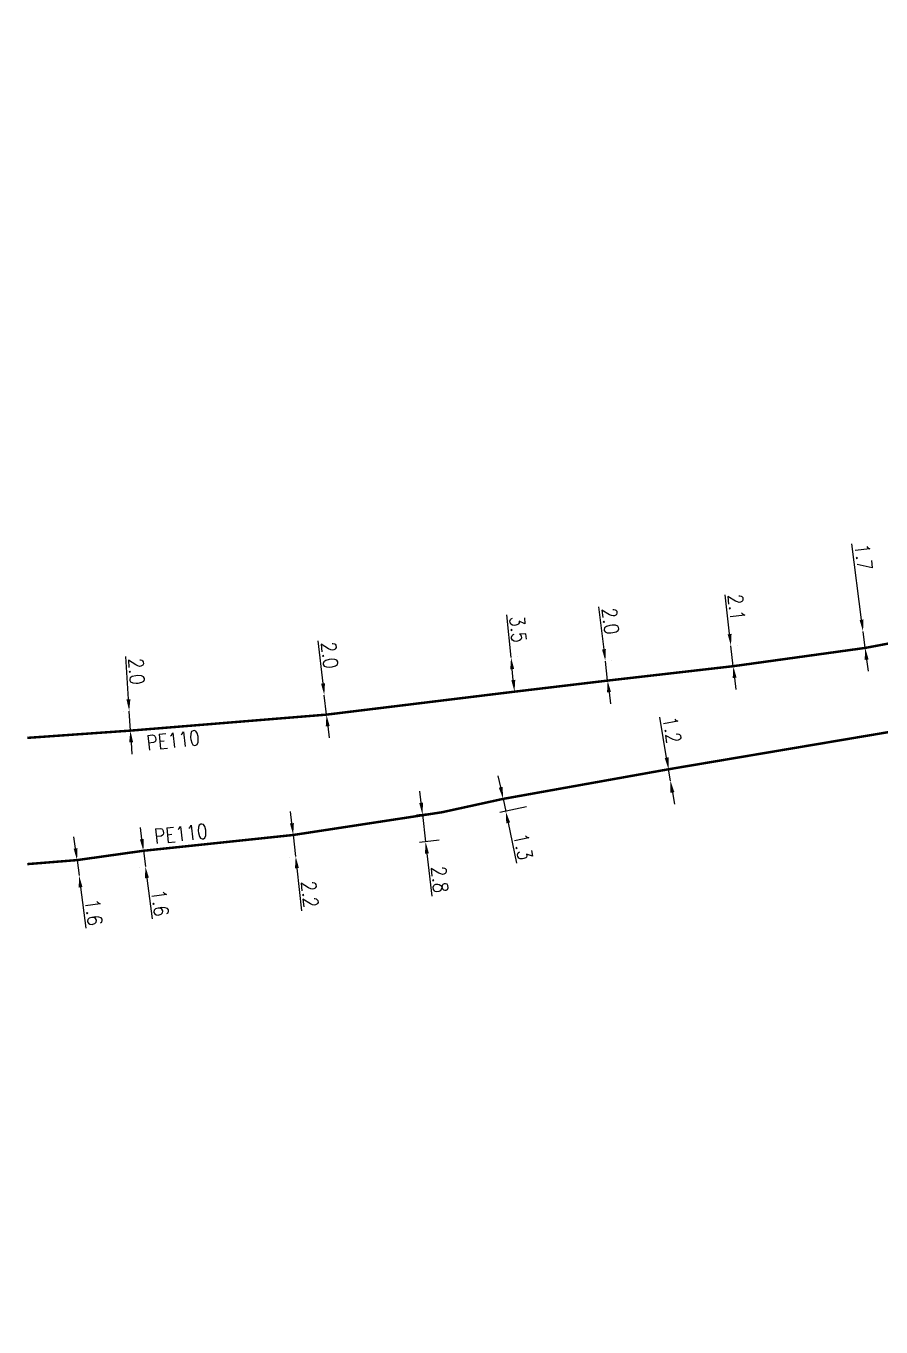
# Model space of a CAD drawing. Header units: millimetres. Extents: x 147000 to 147997, y 130417 to 131006.
# Drawn here: x 146999.9 to 147087.1, y 130506.6 to 130639.2 of the extents above; entities that cross this region are included whole.
import ezdxf
from ezdxf.enums import TextEntityAlignment as Align

# ---------------------------------------------------------------- set-up
doc = ezdxf.new("R2010")
doc.units = ezdxf.units.MM
doc.header["$PDMODE"] = 34
doc.linetypes.add('L_100_PE', pattern=[14, 10, -1.5, 1, -1.5])
doc.layers.get('Defpoints').update_dxf_attribs({"linetype": 'CONTINUOUS'})
doc.layers.add('L_140', color=3, linetype='CONTINUOUS')
doc.styles.get("Standard").update_dxf_attribs({"font": 'romans.shx', "width": 0.85})
doc.dimstyles.get("Standard").update_dxf_attribs({"dimtxt": 1.5, "dimasz": 1.2, "dimexe": 0.625, "dimexo": 0.625, "dimgap": 0.25, "dimtad": 1, "dimdec": 1, "dimzin": 0, "dimdsep": 46, "dimtxsty": 'Standard', "dimcen": -0.5, "dimadec": 0, "dimazin": 0, "dimtfac": 1, "dimtdec": 1, "dimtmove": 0, "dimatfit": 3, "dimfxl": 0, "dimtolj": 1, "dimtzin": 0, "dimarcsym": 0})

# ---------------------------------------------------------------- blocks, each defined once
blk = doc.blocks.new('*D140')
at = {"layer": 'Defpoints', "color": 0, "linetype": 'Continuous', "transparency": 16777216}
for p in [(147085.25, 130577.52), (147085.25, 130577.52), (147085.47, 130575.84)]:
    blk.add_point(p, dxfattribs=at)
at = {"layer": 'L_140', "color": 0, "linetype": 'Continuous', "lineweight": -2, "transparency": 16777216}
for p, q in [((147085.1, 130578.71), (147084.11, 130586.45)), ((147085.47, 130575.84), (147085.25, 130577.52)), ((147085.62, 130574.65), (147085.77, 130573.46))]:
    blk.add_line(p, q, dxfattribs=at)
at = {"layer": 'L_140', "color": 0, "linetype": 'Continuous', "transparency": 16777216}
for points in [[(147085.3, 130578.74), (147084.9, 130578.69), (147085.25, 130577.52)], [(147085.82, 130574.67), (147085.42, 130574.62), (147085.47, 130575.84)]]:
    blk.add_solid(points, dxfattribs=at)
at = {"layer": 'L_140', "color": 0, "linetype": 'Continuous', "transparency": 16777216, "insert": (147085.3, 130585.1), "char_height": 1.5, "attachment_point": 5, "rotation": 277.2665}
blk.add_mtext('\\A1;1.7', dxfattribs=at)
blk = doc.blocks.new('*D143')
at = {"layer": 'Defpoints', "color": 0, "linetype": 'Continuous', "transparency": 16777216}
for p in [(147065.41, 130563.47), (147065.61, 130562.29), (147065.61, 130562.29)]:
    blk.add_point(p, dxfattribs=at)
at = {"layer": 'L_140', "color": 0, "linetype": 'Continuous', "lineweight": -2, "transparency": 16777216}
for p, q in [((147065.22, 130564.65), (147064.52, 130568.79)), ((147065.61, 130562.29), (147065.41, 130563.47)), ((147065.81, 130561.1), (147066.01, 130559.92))]:
    blk.add_line(p, q, dxfattribs=at)
at = {"layer": 'L_140', "color": 0, "linetype": 'Continuous', "transparency": 16777216}
for points in [[(147065.41, 130564.69), (147065.02, 130564.62), (147065.41, 130563.47)], [(147066.01, 130561.14), (147065.61, 130561.07), (147065.61, 130562.29)]]:
    blk.add_solid(points, dxfattribs=at)
at = {"layer": 'L_140', "color": 0, "linetype": 'Continuous', "transparency": 16777216, "insert": (147065.76, 130567.48), "char_height": 1.5, "attachment_point": 5, "rotation": 279.517}
blk.add_mtext('\\A1;1.2', dxfattribs=at)
blk = doc.blocks.new('*D144')
at = {"layer": 'Defpoints', "color": 0, "linetype": 'Continuous', "transparency": 16777216}
for p in [(147071.78, 130576.06), (147071.78, 130576.06), (147072.02, 130573.98)]:
    blk.add_point(p, dxfattribs=at)
at = {"layer": 'L_140', "color": 0, "linetype": 'Continuous', "lineweight": -2, "transparency": 16777216}
for p, q in [((147071.64, 130577.26), (147071.18, 130581.24)), ((147072.02, 130573.98), (147071.78, 130576.06)), ((147072.4, 130576.13), (147072.4, 130576.13)), ((147072.64, 130574.05), (147072.64, 130574.05)), ((147072.15, 130572.79), (147072.29, 130571.59))]:
    blk.add_line(p, q, dxfattribs=at)
at = {"layer": 'L_140', "color": 0, "linetype": 'Continuous', "transparency": 16777216}
for points in [[(147071.84, 130577.28), (147071.44, 130577.23), (147071.78, 130576.06)], [(147072.35, 130572.81), (147071.96, 130572.76), (147072.02, 130573.98)]]:
    blk.add_solid(points, dxfattribs=at)
at = {"layer": 'L_140', "color": 0, "linetype": 'Continuous', "transparency": 16777216, "insert": (147072.34, 130579.96), "char_height": 1.5, "attachment_point": 5, "rotation": 276.5523}
blk.add_mtext('\\A1;2.1', dxfattribs=at)
blk = doc.blocks.new('*D145')
at = {"layer": 'Defpoints', "color": 0, "linetype": 'Continuous', "transparency": 16777216}
for p in [(147058.97, 130574.5), (147058.97, 130574.5), (147059.2, 130572.51)]:
    blk.add_point(p, dxfattribs=at)
at = {"layer": 'L_140', "color": 0, "linetype": 'Continuous', "lineweight": -2, "transparency": 16777216}
for p, q in [((147058.83, 130575.69), (147058.31, 130580.03)), ((147059.2, 130572.51), (147058.97, 130574.5)), ((147059.59, 130574.57), (147059.59, 130574.57)), ((147059.82, 130572.59), (147059.82, 130572.59)), ((147059.34, 130571.32), (147059.48, 130570.13))]:
    blk.add_line(p, q, dxfattribs=at)
at = {"layer": 'L_140', "color": 0, "linetype": 'Continuous', "transparency": 16777216}
for points in [[(147059.02, 130575.72), (147058.63, 130575.67), (147058.97, 130574.5)], [(147059.54, 130571.35), (147059.14, 130571.3), (147059.2, 130572.51)]]:
    blk.add_solid(points, dxfattribs=at)
at = {"layer": 'L_140', "color": 0, "linetype": 'Continuous', "transparency": 16777216, "insert": (147059.49, 130578.58), "char_height": 1.5, "attachment_point": 5, "rotation": 276.7218}
blk.add_mtext('\\A1;2.0', dxfattribs=at)
blk = doc.blocks.new('*D146')
at = {"layer": 'Defpoints', "color": 0, "linetype": 'Continuous', "transparency": 16777216}
for p in [(147049.35, 130574.86), (147049.35, 130574.86), (147049.7, 130571.38)]:
    blk.add_point(p, dxfattribs=at)
at = {"layer": 'L_140', "color": 0, "linetype": 'Continuous', "lineweight": -2, "transparency": 16777216}
for p, q in [((147049.35, 130574.86), (147048.92, 130579.21)), ((147049.97, 130574.92), (147049.97, 130574.92)), ((147049.58, 130572.57), (147049.47, 130573.67)), ((147050.32, 130571.44), (147050.32, 130571.44))]:
    blk.add_line(p, q, dxfattribs=at)
at = {"layer": 'L_140', "color": 0, "linetype": 'Continuous', "transparency": 16777216}
for points in [[(147049.67, 130573.69), (147049.27, 130573.65), (147049.35, 130574.86)], [(147049.78, 130572.59), (147049.38, 130572.55), (147049.7, 130571.38)]]:
    blk.add_solid(points, dxfattribs=at)
at = {"layer": 'L_140', "color": 0, "linetype": 'Continuous', "transparency": 16777216, "insert": (147050.07, 130577.73), "char_height": 1.5, "attachment_point": 5, "rotation": 275.692}
blk.add_mtext('\\A1;3.5', dxfattribs=at)
blk = doc.blocks.new('*D147')
at = {"layer": 'Defpoints', "color": 0, "linetype": 'Continuous', "transparency": 16777216}
for p in [(147010.4, 130569.41), (147010.4, 130569.41), (147010.52, 130567.41)]:
    blk.add_point(p, dxfattribs=at)
at = {"layer": 'L_140', "color": 0, "linetype": 'Continuous', "lineweight": -2, "transparency": 16777216}
for p, q in [((147010.32, 130570.61), (147010.05, 130574.97)), ((147009.77, 130569.37), (147009.77, 130569.37)), ((147010.52, 130567.41), (147010.4, 130569.41)), ((147009.9, 130567.37), (147009.9, 130567.37)), ((147010.6, 130566.21), (147010.67, 130565.02))]:
    blk.add_line(p, q, dxfattribs=at)
at = {"layer": 'L_140', "color": 0, "linetype": 'Continuous', "transparency": 16777216}
for points in [[(147010.52, 130570.62), (147010.12, 130570.59), (147010.4, 130569.41)], [(147010.8, 130566.23), (147010.4, 130566.2), (147010.52, 130567.41)]]:
    blk.add_solid(points, dxfattribs=at)
at = {"layer": 'L_140', "color": 0, "linetype": 'Continuous', "transparency": 16777216, "insert": (147011.15, 130573.45), "char_height": 1.5, "attachment_point": 5, "rotation": 273.5431}
blk.add_mtext('\\A1;2.0', dxfattribs=at)
blk = doc.blocks.new('*D148')
at = {"layer": 'Defpoints', "color": 0, "linetype": 'Continuous', "transparency": 16777216}
for p in [(147030.3, 130571.03), (147030.3, 130571.03), (147030.52, 130569.04)]:
    blk.add_point(p, dxfattribs=at)
at = {"layer": 'L_140', "color": 0, "linetype": 'Continuous', "lineweight": -2, "transparency": 16777216}
for p, q in [((147030.17, 130572.22), (147029.68, 130576.57)), ((147030.52, 130569.04), (147030.3, 130571.03)), ((147030.65, 130567.85), (147030.78, 130566.66))]:
    blk.add_line(p, q, dxfattribs=at)
at = {"layer": 'L_140', "color": 0, "linetype": 'Continuous', "transparency": 16777216}
for points in [[(147030.37, 130572.24), (147029.97, 130572.2), (147030.3, 130571.03)], [(147030.85, 130567.87), (147030.45, 130567.83), (147030.52, 130569.04)]]:
    blk.add_solid(points, dxfattribs=at)
at = {"layer": 'L_140', "color": 0, "linetype": 'Continuous', "transparency": 16777216, "insert": (147030.85, 130575.1), "char_height": 1.5, "attachment_point": 5, "rotation": 276.3292}
blk.add_mtext('\\A1;2.0', dxfattribs=at)
blk = doc.blocks.new('*D149')
at = {"layer": 'Defpoints', "color": 0, "linetype": 'Continuous', "transparency": 16777216}
for p in [(147027.13, 130556.77), (147027.38, 130554.58), (147027.38, 130554.58)]:
    blk.add_point(p, dxfattribs=at)
at = {"layer": 'L_140', "color": 0, "linetype": 'Continuous', "lineweight": -2, "transparency": 16777216}
for p, q in [((147027, 130557.96), (147026.86, 130559.15)), ((147026.51, 130556.7), (147026.51, 130556.7)), ((147027.13, 130556.77), (147027.38, 130554.58)), ((147026.75, 130554.51), (147026.75, 130554.51)), ((147027.51, 130553.39), (147027.99, 130549.04))]:
    blk.add_line(p, q, dxfattribs=at)
at = {"layer": 'L_140', "color": 0, "linetype": 'Continuous', "transparency": 16777216}
for points in [[(147027.2, 130557.98), (147026.8, 130557.94), (147027.13, 130556.77)], [(147027.71, 130553.41), (147027.31, 130553.36), (147027.38, 130554.58)]]:
    blk.add_solid(points, dxfattribs=at)
at = {"layer": 'L_140', "color": 0, "linetype": 'Continuous', "transparency": 16777216, "insert": (147028.81, 130550.73), "char_height": 1.5, "attachment_point": 5, "rotation": 276.3823}
blk.add_mtext('\\A1;2.2', dxfattribs=at)
blk = doc.blocks.new('*D150')
at = {"layer": 'Defpoints', "color": 0, "linetype": 'Continuous', "transparency": 16777216}
for p in [(147042.32, 130559.09), (147040.63, 130556.08), (147042.64, 130556.31)]:
    blk.add_point(p, dxfattribs=at)
at = {"layer": 'L_140', "color": 0, "linetype": 'Continuous', "lineweight": -2, "transparency": 16777216}
for p, q in [((147040.18, 130560.05), (147040.04, 130561.24)), ((147041.7, 130559.02), (147039.69, 130558.79)), ((147040.31, 130558.86), (147040.63, 130556.08)), ((147042.02, 130556.24), (147040.01, 130556.01)), ((147040.77, 130554.89), (147041.27, 130550.54))]:
    blk.add_line(p, q, dxfattribs=at)
at = {"layer": 'L_140', "color": 0, "linetype": 'Continuous', "transparency": 16777216}
for points in [[(147040.38, 130560.08), (147039.98, 130560.03), (147040.31, 130558.86)], [(147040.97, 130554.91), (147040.57, 130554.86), (147040.63, 130556.08)]]:
    blk.add_solid(points, dxfattribs=at)
at = {"layer": 'L_140', "color": 0, "linetype": 'Continuous', "transparency": 16777216, "insert": (147042.08, 130552.23), "char_height": 1.5, "attachment_point": 5, "rotation": 276.5676}
blk.add_mtext('\\A1;2.8', dxfattribs=at)
blk = doc.blocks.new('*D151')
at = {"layer": 'Defpoints', "color": 0, "linetype": 'Continuous', "transparency": 16777216}
for p in [(147005.08, 130554.21), (147005.29, 130552.63), (147005.29, 130552.63)]:
    blk.add_point(p, dxfattribs=at)
at = {"layer": 'L_140', "color": 0, "linetype": 'Continuous', "lineweight": -2, "transparency": 16777216}
for p, q in [((147004.93, 130555.4), (147004.77, 130556.59)), ((147005.08, 130554.21), (147005.29, 130552.63)), ((147005.44, 130551.44), (147005.98, 130547.28))]:
    blk.add_line(p, q, dxfattribs=at)
at = {"layer": 'L_140', "color": 0, "linetype": 'Continuous', "transparency": 16777216}
for points in [[(147005.13, 130555.43), (147004.73, 130555.38), (147005.08, 130554.21)], [(147005.64, 130551.46), (147005.25, 130551.41), (147005.29, 130552.63)]]:
    blk.add_solid(points, dxfattribs=at)
at = {"layer": 'L_140', "color": 0, "linetype": 'Continuous', "transparency": 16777216, "insert": (147006.78, 130548.89), "char_height": 1.5, "attachment_point": 5, "rotation": 277.4003}
blk.add_mtext('\\A1;1.6', dxfattribs=at)
blk = doc.blocks.new('*D152')
at = {"layer": 'Defpoints', "color": 0, "linetype": 'Continuous', "transparency": 16777216}
for p in [(147011.85, 130555.16), (147012.05, 130553.57), (147012.05, 130553.57)]:
    blk.add_point(p, dxfattribs=at)
at = {"layer": 'L_140', "color": 0, "linetype": 'Continuous', "lineweight": -2, "transparency": 16777216}
for p, q in [((147011.69, 130556.35), (147011.54, 130557.54)), ((147011.23, 130555.08), (147011.23, 130555.08)), ((147011.85, 130555.16), (147012.05, 130553.57)), ((147011.43, 130553.49), (147011.43, 130553.49)), ((147012.21, 130552.38), (147012.75, 130548.23))]:
    blk.add_line(p, q, dxfattribs=at)
at = {"layer": 'L_140', "color": 0, "linetype": 'Continuous', "transparency": 16777216}
for points in [[(147011.89, 130556.37), (147011.49, 130556.32), (147011.85, 130555.16)], [(147012.41, 130552.41), (147012.01, 130552.36), (147012.05, 130553.57)]]:
    blk.add_solid(points, dxfattribs=at)
at = {"layer": 'L_140', "color": 0, "linetype": 'Continuous', "transparency": 16777216, "insert": (147013.55, 130549.84), "char_height": 1.5, "attachment_point": 5, "rotation": 277.4003}
blk.add_mtext('\\A1;1.6', dxfattribs=at)
blk = doc.blocks.new('*D249')
at = {"layer": 'Defpoints', "color": 0, "linetype": 'Continuous', "transparency": 16777216}
for p in [(147048.54, 130560.45), (147051.55, 130559.75), (147048.81, 130559.18)]:
    blk.add_point(p, dxfattribs=at)
at = {"layer": 'L_140', "color": 0, "linetype": 'Continuous', "lineweight": -2, "transparency": 16777216}
for p, q in [((147048.29, 130561.63), (147048.05, 130562.8)), ((147050.93, 130559.63), (147048.2, 130559.05)), ((147048.54, 130560.45), (147048.81, 130559.18)), ((147049.05, 130558), (147049.91, 130553.9))]:
    blk.add_line(p, q, dxfattribs=at)
at = {"layer": 'L_140', "color": 0, "linetype": 'Continuous', "transparency": 16777216}
for points in [[(147048.49, 130561.67), (147048.1, 130561.59), (147048.54, 130560.45)], [(147049.25, 130558.05), (147048.86, 130557.96), (147048.81, 130559.18)]]:
    blk.add_solid(points, dxfattribs=at)
at = {"layer": 'L_140', "color": 0, "linetype": 'Continuous', "transparency": 16777216, "insert": (147050.58, 130555.57), "char_height": 1.5, "attachment_point": 5, "rotation": 281.8408}
blk.add_mtext('\\A1;1.3', dxfattribs=at)

msp = doc.modelspace()

# ---------------------------------------------------------------- linework, layer by layer
at = {"layer": 'L_140', "linetype": 'L_100_PE', "flags": 128}
for points in [[(147000, 130566.67, 0.25, 0.25, 0), (147010.52, 130567.41, 0.25, 0.25, 0), (147030.52, 130569.04, 0.25, 0.25, 0), (147049.7, 130571.38, 0.25, 0.25, 0), (147059.2, 130572.51, 0.25, 0.25, 0), (147072.02, 130573.98, 0.25, 0.25, 0), (147085.47, 130575.84, 0.25, 0.25, 0), (147088.44, 130576.4, 0.25, 0.25, 0), (147099, 130577.7, 0.25, 0.25, 0), (147112.54, 130579.35, 0.25, 0.25, 0), (147113.59, 130579.48, 0.25, 0.25, 0), (147116.32, 130580.17, 0.25, 0.25, 0), (147119.73, 130581.55, 0.25, 0.25, 0), (147122.25, 130583.29, 0.25, 0.25, 0), (147123.61, 130585.16, 0.25, 0.25, 0), (147125.33, 130588.32, 0.25, 0.25, 0), (147126.27, 130591.22, 0.25, 0.25, 0), (147126.87, 130592.9, 0.25, 0.25, 0), (147127.28, 130594.74, 0.25, 0.25, 0), (147127.28, 130594.74, 0.25, 0.25, 0), (147127.28, 130594.74, 0.25, 0.25, 0), (147124.4, 130603.67, 0.25, 0.25, 0), (147120.54, 130615.02, 0.25, 0.25, 0), (147119.3, 130615.62, 0.25, 0.25, 0), (147118.97, 130616.57, 0.25, 0.25, 0), (147117.35, 130621.17, 0.25, 0.25, 0), (147115.16, 130627.7, 0.25, 0.25, 0), (147108.81, 130645.28, 0.25, 0.25, 0), (147105.24, 130655.02, 0.25, 0.25, 0), (147101.81, 130662.32, 0.25, 0.25, 0.275597), (147093.55, 130666.63, 0.25, 0.25, 0), (147088.41, 130665.98, 0.25, 0.25, 0), (147086.93, 130665.72, 0.25, 0.25, 0), (147080.61, 130664.67, 0.25, 0.25, 0), (147066.38, 130661.58, 0.25, 0.25, 0), (147056.59, 130659.68, 0.25, 0.25, 0), (147045.62, 130657.33, 0.25, 0.25, 0), (147032.52, 130654.78, 0.25, 0.25, 0), (147003.04, 130648.52, 0.25, 0.25, 0), (147000, 130647.89, 0, 0, 0)], [(147000, 130553.8, 0.25, 0.25, 0), (147005.08, 130554.21, 0.25, 0.25, 0), (147011.85, 130555.16, 0.25, 0.25, 0), (147027.13, 130556.77, 0.25, 0.25, 0), (147042.32, 130559.09, 0.25, 0.25, 0), (147048.54, 130560.45, 0.25, 0.25, 0), (147065.41, 130563.47, 0.25, 0.25, 0), (147088.99, 130567.45, 0.25, 0.25, 0), (147098.49, 130569.1, 0.25, 0.25, 0), (147113.76, 130571.43, 0.25, 0.25, 0), (147116.11, 130571.8, 0.25, 0.25, 0), (147122.47, 130572.87, 0.25, 0.25, 0), (147124.6, 130572.48, 0.25, 0.25, 0), (147126.09, 130572.24, 0.25, 0.25, 0), (147127.22, 130570.96, 0.25, 0.25, 0), (147127.84, 130568.51, 0.25, 0.25, 0), (147128.57, 130565.6, 0.25, 0.25, 0), (147128.57, 130565.6, 0.25, 0.25, 0), (147129.74, 130563.81, 0.25, 0.25, 0), (147131.4, 130559.28, 0.25, 0.25, 0), (147134.47, 130544, 0.25, 0.25, 0), (147137.81, 130540.94, 0.25, 0.25, 0), (147141.56, 130538.25, 0.25, 0.25, 0), (147144.62, 130529.22, 0.25, 0.25, 0), (147144.62, 130529.22, 0.25, 0.25, 0), (147146.54, 130517.13, 0.25, 0.25, 0), (147146.61, 130509.23, 0.25, 0.25, 0), (147146.55, 130507.97, 0.25, 0.25, 0), (147146.48, 130506.74, 0, 0, 0)]]:
    msp.add_lwpolyline(points, format="xyseb", dxfattribs=at)

# ---------------------------------------------------------------- texts
at = {"layer": 'L_140', "linetype": 'Continuous', "width": 0.85}
for p in [(147014.88, 130566.43), (147015.66, 130556.9)]:
    msp.add_text('PE110', height=1.5, rotation=6.004, dxfattribs=at).set_placement(p, align=Align.MIDDLE)

# ---------------------------------------------------------------- dimensions: what is measured, and where the dimension line sits
at = {"layer": 'L_140', "linetype": 'Continuous'}
for base, p1, p2, angle, picture, middle in [((147085.25, 130577.52), (147085.47, 130575.84), (147085.25, 130577.52), 277.2665, '*D140', (147084.3, 130584.97)), ((147071.78, 130576.06), (147072.02, 130573.98), (147071.78, 130576.06), 276.5523, '*D144', (147071.34, 130579.84)), ((147049.35, 130574.86), (147049.7, 130571.38), (147049.35, 130574.86), 275.692, '*D146', (147049.07, 130577.63)), ((147058.97, 130574.5), (147059.2, 130572.51), (147058.97, 130574.5), 276.7218, '*D145', (147058.5, 130578.46)), ((147030.3, 130571.03), (147030.52, 130569.04), (147030.3, 130571.03), 276.3292, '*D148', (147029.86, 130574.99)), ((147010.4, 130569.41), (147010.52, 130567.41), (147010.4, 130569.41), 273.5431, '*D147', (147010.15, 130573.39)), ((147065.61, 130562.29), (147065.41, 130563.47), (147065.61, 130562.29), 99.517, '*D143', (147064.77, 130567.31)), ((147048.81, 130559.18), (147048.54, 130560.45), (147051.55, 130559.75), 101.8408, '*D249', (147049.61, 130555.37)), ((147040.63, 130556.08), (147042.32, 130559.09), (147042.64, 130556.31), 96.5676, '*D150', (147041.09, 130552.12)), ((147027.38, 130554.58), (147027.13, 130556.77), (147027.38, 130554.58), 96.3823, '*D149', (147027.82, 130550.62)), ((147005.29, 130552.63), (147005.08, 130554.21), (147005.29, 130552.63), 97.4003, '*D151', (147005.79, 130548.77)), ((147012.05, 130553.57), (147011.85, 130555.16), (147012.05, 130553.57), 97.4003, '*D152', (147012.55, 130549.71))]:
    dim = msp.add_linear_dim(base=base, p1=p1, p2=p2, angle=angle, dimstyle='Standard', dxfattribs=at)
    dim.commit()
    dim.dimension.update_dxf_attribs({"geometry": picture, "text_midpoint": middle, "dimtype": 160})

doc.saveas('drawing.dxf')
